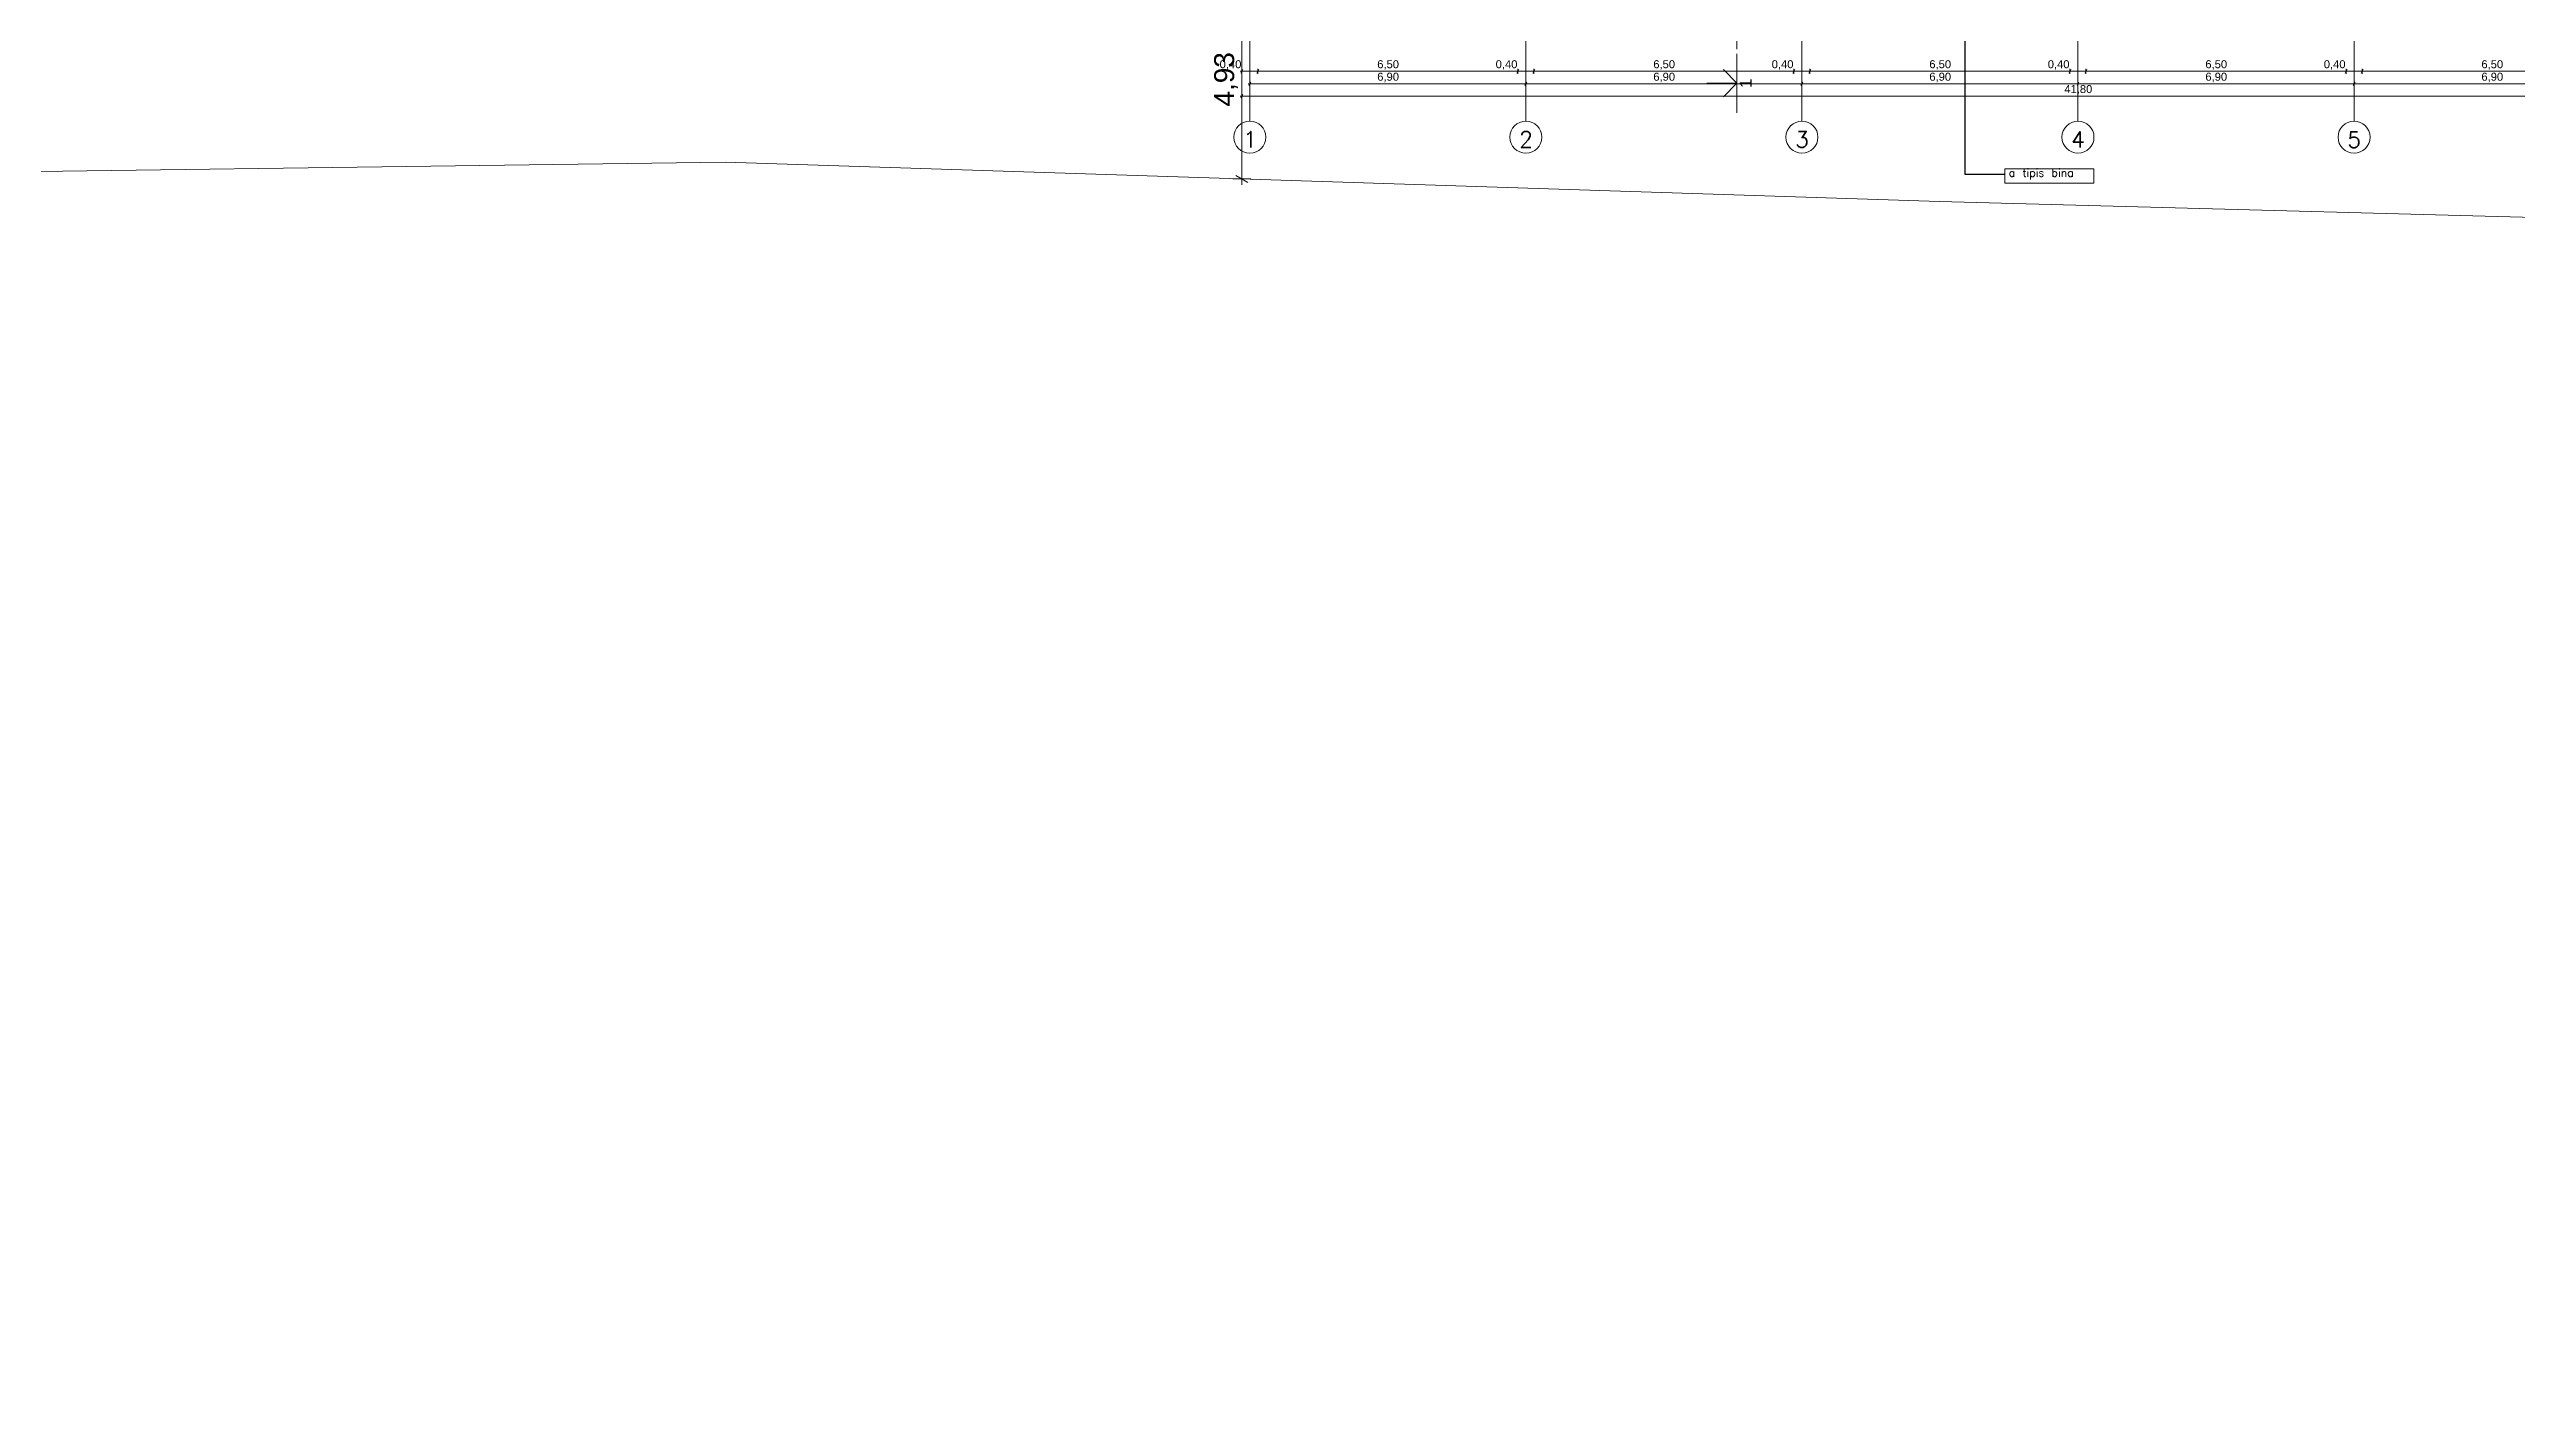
# Model space of a CAD drawing. Header units: metres. Extents: x 476297 to 476657, y 4620828 to 4621206.
# Drawn here: x 476360.9 to 476422.5, y 4620828 to 4620861.6 of the extents above; entities that cross this region are included whole.
import ezdxf

# ---------------------------------------------------------------- set-up
doc = ezdxf.new("R2010")
doc.units = ezdxf.units.M
doc.header["$MEASUREMENT"] = 0
doc.linetypes.add('Dashed', pattern=[0.423333, 0.211667, -0.211667])
for name, color, linetype in [('0_Pen_No__42_Pen_No__250', 7, 'Continuous'), ('Annotation - Text_Pen_No__7', 7, 'Continuous'), ('New.', 7, 'Continuous'), ('New2D Drafting - General_Pen_No__2', 7, 'Continuous'), ('New_________ _________ ___2', 7, 'Continuous'), ('Newshenobebi', 7, 'Continuous'), ('zoma', 7, 'Continuous'), ('zoma_Pen_No__5', 7, 'Continuous')]:
    doc.layers.add(name, color=color, linetype=linetype)
doc.styles.add('GENERATED_STYLE_1', font='arial.ttf')
doc.styles.add('GENERATED_STYLE_2', font='arial.ttf')
doc.dimstyles.new('GENERATED_STYLE__1', dxfattribs={"dimtxt": 0.2, "dimasz": 0.064421, "dimexe": 0.18, "dimexo": 0.003, "dimgap": 0.09, "dimtad": 1, "dimtih": 1, "dimtoh": 1, "dimzin": 0, "dimdsep": 46, "dimtxsty": 'GENERATED_STYLE_2', "dimblk": 'ARROWHEAD_2', "dimblk1": 'ARROWHEAD_2', "dimblk2": 'ARROWHEAD_2', "dimcen": 0.09, "dimclrd": 142, "dimclre": 142, "dimclrt": 142, "dimadec": 0, "dimazin": 0, "dimtfac": 1, "dimtdec": 4, "dimtmove": 0, "dimatfit": 3, "dimfxl": 1, "dimtolj": 1, "dimtzin": 0, "dimarcsym": 0})
doc.dimstyles.new('GENERATED_STYLE__26', dxfattribs={"dimtxt": 0.18, "dimasz": 0.3648, "dimexe": 0.18, "dimexo": 0.0625, "dimgap": 0.09, "dimtad": 0, "dimtih": 1, "dimtoh": 1, "dimdec": 4, "dimzin": 0, "dimdsep": 46, "dimcen": 0.09, "dimadec": 0, "dimazin": 0, "dimtfac": 1, "dimtdec": 4, "dimtmove": 0, "dimatfit": 3, "dimldrblk": 'ARROWHEAD_11', "dimfxl": 1, "dimtolj": 1, "dimtzin": 0, "dimarcsym": 0})
doc.dimstyles.new('GENERATED_STYLE__9', dxfattribs={"dimtxt": 0.5, "dimasz": 0.228, "dimexe": 0.18, "dimexo": 0.003, "dimgap": 0.09, "dimtad": 1, "dimzin": 0, "dimdsep": 46, "dimtxsty": 'GENERATED_STYLE_2', "dimblk": 'ARROWHEAD_2', "dimblk1": 'ARROWHEAD_2', "dimblk2": 'ARROWHEAD_2', "dimcen": 0.09, "dimclrd": 1, "dimclre": 1, "dimclrt": 1, "dimadec": 0, "dimazin": 0, "dimtfac": 1, "dimtdec": 4, "dimtmove": 0, "dimatfit": 3, "dimfxl": 1, "dimtolj": 1, "dimtzin": 0, "dimarcsym": 0})

# ---------------------------------------------------------------- blocks, each defined once
blk = doc.blocks.new('*D623', base_point=(476844.527, 4621385.791))
at = {"layer": 'zoma', "color": 1, "linetype": 'Continuous', "lineweight": 0, "transparency": 16777216}
for p, q in [((476390.812, 4620863.272), (476390.512, 4620863.445)), ((476390.662, 4620863.359), (476390.662, 4620863.505)), ((476390.887, 4620863.359), (476390.437, 4620863.359)), ((476390.662, 4620858.414), (476390.662, 4620863.359)), ((476390.512, 4620858.501), (476390.812, 4620858.327)), ((476390.887, 4620858.414), (476390.437, 4620858.414)), ((476390.662, 4620858.267), (476390.662, 4620858.414))]:
    blk.add_line(p, q, dxfattribs=at)
at = {"layer": 'zoma', "color": 1, "lineweight": 0, "transparency": 16777216, "insert": (476390.562, 4620860.221), "char_height": 0.5, "attachment_point": 7, "rotation": 90, "style": 'GENERATED_STYLE_2'}
blk.add_mtext('\\A1;{\\pql;\\fArial CYR|b0|i0|c204|p34;4,93}', dxfattribs=at)
blk = doc.blocks.new('ARROWHEAD_2')
at = {"color": 0, "linetype": 'Continuous', "lineweight": 0}
for p, q in [((0, 0), (-1, 0)), ((-0.38, -0.66), (0.38, 0.66))]:
    blk.add_line(p, q, dxfattribs=at)
blk = doc.blocks.new('*D624', base_point=(476844.527, 4621385.791))
at = {"layer": 'zoma', "color": 142, "linetype": 'Continuous', "lineweight": 0, "transparency": 16777216}
for p, q in [((476390.821, 4620860.789), (476390.862, 4620860.789)), ((476390.887, 4620860.832), (476390.838, 4620860.747)), ((476390.862, 4620860.726), (476390.862, 4620860.853)), ((476390.862, 4620860.789), (476397.762, 4620860.789)), ((476397.787, 4620860.832), (476397.738, 4620860.747)), ((476397.762, 4620860.726), (476397.762, 4620860.853))]:
    blk.add_line(p, q, dxfattribs=at)
at = {"layer": 'zoma', "color": 142, "lineweight": 0, "transparency": 16777216, "insert": (476394.046, 4620860.829), "char_height": 0.2, "attachment_point": 7, "style": 'GENERATED_STYLE_2'}
blk.add_mtext('\\A1;{\\pql;\\fArial CYR|b0|i0|c204|p34;6,90}', dxfattribs=at)
blk = doc.blocks.new('*D625', base_point=(476844.527, 4621385.791))
at = {"layer": 'zoma', "color": 142, "linetype": 'Continuous', "lineweight": 0, "transparency": 16777216}
for p, q in [((476397.787, 4620860.832), (476397.738, 4620860.747)), ((476397.762, 4620860.726), (476397.762, 4620860.853)), ((476397.762, 4620860.789), (476404.662, 4620860.789)), ((476404.687, 4620860.832), (476404.638, 4620860.747)), ((476404.662, 4620860.726), (476404.662, 4620860.853))]:
    blk.add_line(p, q, dxfattribs=at)
at = {"layer": 'zoma', "color": 142, "lineweight": 0, "transparency": 16777216, "insert": (476400.946, 4620860.829), "char_height": 0.2, "attachment_point": 7, "style": 'GENERATED_STYLE_2'}
blk.add_mtext('\\A1;{\\pql;\\fArial CYR|b0|i0|c204|p34;6,90}', dxfattribs=at)
blk = doc.blocks.new('*D626', base_point=(476844.527, 4621385.791))
at = {"layer": 'zoma', "color": 142, "linetype": 'Continuous', "lineweight": 0, "transparency": 16777216}
for p, q in [((476404.687, 4620860.832), (476404.638, 4620860.747)), ((476404.662, 4620860.726), (476404.662, 4620860.853)), ((476404.662, 4620860.789), (476411.562, 4620860.789)), ((476411.587, 4620860.832), (476411.538, 4620860.747)), ((476411.562, 4620860.726), (476411.562, 4620860.853))]:
    blk.add_line(p, q, dxfattribs=at)
at = {"layer": 'zoma', "color": 142, "lineweight": 0, "transparency": 16777216, "insert": (476407.846, 4620860.829), "char_height": 0.2, "attachment_point": 7, "style": 'GENERATED_STYLE_2'}
blk.add_mtext('\\A1;{\\pql;\\fArial CYR|b0|i0|c204|p34;6,90}', dxfattribs=at)
blk = doc.blocks.new('*D627', base_point=(476844.527, 4621385.791))
at = {"layer": 'zoma', "color": 142, "linetype": 'Continuous', "lineweight": 0, "transparency": 16777216}
for p, q in [((476411.587, 4620860.832), (476411.538, 4620860.747)), ((476411.562, 4620860.726), (476411.562, 4620860.853)), ((476411.562, 4620860.789), (476418.462, 4620860.789)), ((476418.487, 4620860.832), (476418.438, 4620860.747)), ((476418.462, 4620860.726), (476418.462, 4620860.853))]:
    blk.add_line(p, q, dxfattribs=at)
at = {"layer": 'zoma', "color": 142, "lineweight": 0, "transparency": 16777216, "insert": (476414.746, 4620860.829), "char_height": 0.2, "attachment_point": 7, "style": 'GENERATED_STYLE_2'}
blk.add_mtext('\\A1;{\\pql;\\fArial CYR|b0|i0|c204|p34;6,90}', dxfattribs=at)
blk = doc.blocks.new('*D628', base_point=(476844.527, 4621385.791))
at = {"layer": 'zoma', "color": 142, "linetype": 'Continuous', "lineweight": 0, "transparency": 16777216}
for p, q in [((476418.487, 4620860.832), (476418.438, 4620860.747)), ((476418.462, 4620860.726), (476418.462, 4620860.853)), ((476418.462, 4620860.789), (476425.362, 4620860.789)), ((476425.387, 4620860.832), (476425.338, 4620860.747)), ((476425.362, 4620860.726), (476425.362, 4620860.853))]:
    blk.add_line(p, q, dxfattribs=at)
at = {"layer": 'zoma', "color": 142, "lineweight": 0, "transparency": 16777216, "insert": (476421.646, 4620860.829), "char_height": 0.2, "attachment_point": 7, "style": 'GENERATED_STYLE_2'}
blk.add_mtext('\\A1;{\\pql;\\fArial CYR|b0|i0|c204|p34;6,90}', dxfattribs=at)
blk = doc.blocks.new('*D636', base_point=(476844.527, 4621385.791))
at = {"layer": 'zoma', "color": 142, "linetype": 'Continuous', "lineweight": 0, "transparency": 16777216}
for p, q in [((476390.621, 4620860.481), (476390.662, 4620860.481)), ((476390.687, 4620860.523), (476390.638, 4620860.438)), ((476390.662, 4620860.417), (476390.662, 4620860.544)), ((476390.662, 4620860.481), (476432.462, 4620860.481)), ((476432.438, 4620860.438), (476432.487, 4620860.523)), ((476432.462, 4620860.417), (476432.462, 4620860.544)), ((476432.462, 4620860.481), (476432.504, 4620860.481))]:
    blk.add_line(p, q, dxfattribs=at)
at = {"layer": 'zoma', "color": 142, "lineweight": 0, "transparency": 16777216, "insert": (476411.22, 4620860.521), "char_height": 0.2, "attachment_point": 7, "style": 'GENERATED_STYLE_2'}
blk.add_mtext('\\A1;{\\pql;\\fArial CYR|b0|i0|c204|p34;41,80}', dxfattribs=at)
blk = doc.blocks.new('*D637', base_point=(476844.527, 4621385.791))
at = {"layer": 'zoma', "color": 142, "linetype": 'Continuous', "lineweight": 0, "transparency": 16777216}
for p, q in [((476390.621, 4620861.101), (476390.662, 4620861.101)), ((476390.687, 4620861.143), (476390.638, 4620861.058)), ((476390.662, 4620861.037), (476390.662, 4620861.164)), ((476390.662, 4620861.101), (476391.062, 4620861.101)), ((476391.087, 4620861.143), (476391.038, 4620861.058)), ((476391.062, 4620861.037), (476391.062, 4620861.164))]:
    blk.add_line(p, q, dxfattribs=at)
at = {"layer": 'zoma', "color": 142, "lineweight": 0, "transparency": 16777216, "insert": (476390.106, 4620861.141), "char_height": 0.2, "attachment_point": 7, "style": 'GENERATED_STYLE_2'}
blk.add_mtext('\\A1;{\\pql;\\fArial CYR|b0|i0|c204|p34;0,40}', dxfattribs=at)
blk = doc.blocks.new('*D638', base_point=(476844.527, 4621385.791))
at = {"layer": 'zoma', "color": 142, "linetype": 'Continuous', "lineweight": 0, "transparency": 16777216}
for p, q in [((476391.087, 4620861.143), (476391.038, 4620861.058)), ((476391.062, 4620861.037), (476391.062, 4620861.164)), ((476391.062, 4620861.101), (476397.562, 4620861.101)), ((476397.587, 4620861.143), (476397.538, 4620861.058)), ((476397.562, 4620861.037), (476397.562, 4620861.164))]:
    blk.add_line(p, q, dxfattribs=at)
at = {"layer": 'zoma', "color": 142, "lineweight": 0, "transparency": 16777216, "char_height": 0.2, "attachment_point": 7, "style": 'GENERATED_STYLE_2'}
for s, insert in [('\\A1;{\\pql;\\fArial CYR|b0|i0|c204|p34;6,50}', (476394.046, 4620861.141)), ('\\A1;{\\pql;\\fArial CYR|b0|i0|c204|p34;0,40}', (476397.006, 4620861.141))]:
    blk.add_mtext(s, dxfattribs=dict(at, insert=insert))
blk = doc.blocks.new('*D639', base_point=(476844.527, 4621385.791))
at = {"layer": 'zoma', "color": 142, "linetype": 'Continuous', "lineweight": 0, "transparency": 16777216}
for p, q in [((476397.587, 4620861.143), (476397.538, 4620861.058)), ((476397.562, 4620861.037), (476397.562, 4620861.164)), ((476397.562, 4620861.101), (476397.962, 4620861.101)), ((476397.987, 4620861.143), (476397.938, 4620861.058)), ((476397.962, 4620861.037), (476397.962, 4620861.164))]:
    blk.add_line(p, q, dxfattribs=at)
blk = doc.blocks.new('*D640', base_point=(476844.527, 4621385.791))
at = {"layer": 'zoma', "color": 142, "linetype": 'Continuous', "lineweight": 0, "transparency": 16777216}
for p, q in [((476397.987, 4620861.143), (476397.938, 4620861.058)), ((476397.962, 4620861.037), (476397.962, 4620861.164)), ((476397.962, 4620861.101), (476404.462, 4620861.101)), ((476404.487, 4620861.143), (476404.438, 4620861.058)), ((476404.462, 4620861.037), (476404.462, 4620861.164))]:
    blk.add_line(p, q, dxfattribs=at)
at = {"layer": 'zoma', "color": 142, "lineweight": 0, "transparency": 16777216, "char_height": 0.2, "attachment_point": 7, "style": 'GENERATED_STYLE_2'}
for s, insert in [('\\A1;{\\pql;\\fArial CYR|b0|i0|c204|p34;6,50}', (476400.946, 4620861.141)), ('\\A1;{\\pql;\\fArial CYR|b0|i0|c204|p34;0,40}', (476403.906, 4620861.141))]:
    blk.add_mtext(s, dxfattribs=dict(at, insert=insert))
blk = doc.blocks.new('*D641', base_point=(476844.527, 4621385.791))
at = {"layer": 'zoma', "color": 142, "linetype": 'Continuous', "lineweight": 0, "transparency": 16777216}
for p, q in [((476404.487, 4620861.143), (476404.438, 4620861.058)), ((476404.462, 4620861.037), (476404.462, 4620861.164)), ((476404.462, 4620861.101), (476404.862, 4620861.101)), ((476404.887, 4620861.143), (476404.838, 4620861.058)), ((476404.862, 4620861.037), (476404.862, 4620861.164))]:
    blk.add_line(p, q, dxfattribs=at)
blk = doc.blocks.new('*D642', base_point=(476844.527, 4621385.791))
at = {"layer": 'zoma', "color": 142, "linetype": 'Continuous', "lineweight": 0, "transparency": 16777216}
for p, q in [((476404.887, 4620861.143), (476404.838, 4620861.058)), ((476404.862, 4620861.037), (476404.862, 4620861.164)), ((476404.862, 4620861.101), (476411.362, 4620861.101)), ((476411.387, 4620861.143), (476411.338, 4620861.058)), ((476411.362, 4620861.037), (476411.362, 4620861.164))]:
    blk.add_line(p, q, dxfattribs=at)
at = {"layer": 'zoma', "color": 142, "lineweight": 0, "transparency": 16777216, "char_height": 0.2, "attachment_point": 7, "style": 'GENERATED_STYLE_2'}
for s, insert in [('\\A1;{\\pql;\\fArial CYR|b0|i0|c204|p34;6,50}', (476407.846, 4620861.141)), ('\\A1;{\\pql;\\fArial CYR|b0|i0|c204|p34;0,40}', (476410.806, 4620861.141))]:
    blk.add_mtext(s, dxfattribs=dict(at, insert=insert))
blk = doc.blocks.new('*D643', base_point=(476844.527, 4621385.791))
at = {"layer": 'zoma', "color": 142, "linetype": 'Continuous', "lineweight": 0, "transparency": 16777216}
for p, q in [((476411.387, 4620861.143), (476411.338, 4620861.058)), ((476411.362, 4620861.037), (476411.362, 4620861.164)), ((476411.362, 4620861.101), (476411.762, 4620861.101)), ((476411.787, 4620861.143), (476411.738, 4620861.058)), ((476411.762, 4620861.037), (476411.762, 4620861.164))]:
    blk.add_line(p, q, dxfattribs=at)
blk = doc.blocks.new('*D644', base_point=(476844.527, 4621385.791))
at = {"layer": 'zoma', "color": 142, "linetype": 'Continuous', "lineweight": 0, "transparency": 16777216}
for p, q in [((476411.787, 4620861.143), (476411.738, 4620861.058)), ((476411.762, 4620861.037), (476411.762, 4620861.164)), ((476411.762, 4620861.101), (476418.262, 4620861.101)), ((476418.287, 4620861.143), (476418.238, 4620861.058)), ((476418.262, 4620861.037), (476418.262, 4620861.164))]:
    blk.add_line(p, q, dxfattribs=at)
at = {"layer": 'zoma', "color": 142, "lineweight": 0, "transparency": 16777216, "char_height": 0.2, "attachment_point": 7, "style": 'GENERATED_STYLE_2'}
for s, insert in [('\\A1;{\\pql;\\fArial CYR|b0|i0|c204|p34;6,50}', (476414.746, 4620861.141)), ('\\A1;{\\pql;\\fArial CYR|b0|i0|c204|p34;0,40}', (476417.706, 4620861.141))]:
    blk.add_mtext(s, dxfattribs=dict(at, insert=insert))
blk = doc.blocks.new('*D645', base_point=(476844.527, 4621385.791))
at = {"layer": 'zoma', "color": 142, "linetype": 'Continuous', "lineweight": 0, "transparency": 16777216}
for p, q in [((476418.287, 4620861.143), (476418.238, 4620861.058)), ((476418.262, 4620861.037), (476418.262, 4620861.164)), ((476418.262, 4620861.101), (476418.662, 4620861.101)), ((476418.687, 4620861.143), (476418.638, 4620861.058)), ((476418.662, 4620861.037), (476418.662, 4620861.164))]:
    blk.add_line(p, q, dxfattribs=at)
blk = doc.blocks.new('*D646', base_point=(476844.527, 4621385.791))
at = {"layer": 'zoma', "color": 142, "linetype": 'Continuous', "lineweight": 0, "transparency": 16777216}
for p, q in [((476418.687, 4620861.143), (476418.638, 4620861.058)), ((476418.662, 4620861.037), (476418.662, 4620861.164)), ((476418.662, 4620861.101), (476425.162, 4620861.101)), ((476425.187, 4620861.143), (476425.138, 4620861.058)), ((476425.162, 4620861.037), (476425.162, 4620861.164))]:
    blk.add_line(p, q, dxfattribs=at)
at = {"layer": 'zoma', "color": 142, "lineweight": 0, "transparency": 16777216, "char_height": 0.2, "attachment_point": 7, "style": 'GENERATED_STYLE_2'}
for s, insert in [('\\A1;{\\pql;\\fArial CYR|b0|i0|c204|p34;6,50}', (476421.646, 4620861.141)), ('\\A1;{\\pql;\\fArial CYR|b0|i0|c204|p34;0,40}', (476424.606, 4620861.141))]:
    blk.add_mtext(s, dxfattribs=dict(at, insert=insert))
blk = doc.blocks.new('ARROWHEAD_11')
at = {"color": 0, "linetype": 'Continuous', "lineweight": 0}
blk.add_line((0, 0), (-1, 0), dxfattribs=at)
at = {"color": 0, "linetype": 'Continuous', "lineweight": 0, "const_width": 0.25, "flags": 128}
blk.add_lwpolyline([(-0.125, 0, 1), (0.125, 0, 1)], format="xyb", close=True, dxfattribs=at)

msp = doc.modelspace()

# ---------------------------------------------------------------- linework, layer by layer
at = {"layer": '0_Pen_No__42_Pen_No__250', "color": 5, "linetype": 'Continuous', "lineweight": 0}
for centre in [(476390.862, 4620859.457), (476390.862, 4620859.457), (476397.762, 4620859.457), (476404.662, 4620859.457), (476404.662, 4620859.457), (476411.562, 4620859.457), (476411.562, 4620859.457), (476418.462, 4620859.457), (476418.462, 4620859.457)]:
    msp.add_circle(centre, 0.4, dxfattribs=at)
at = {"layer": 'New2D Drafting - General_Pen_No__2', "color": 7, "linetype": 'Continuous', "lineweight": 0, "flags": 128}
msp.add_lwpolyline([(476409.731, 4620858.667), (476411.955, 4620858.667), (476411.955, 4620858.308), (476409.731, 4620858.308)], close=True, dxfattribs=at)
at = {"layer": 'New_________ _________ ___2', "color": 1, "linetype": 'Continuous', "lineweight": 0}
msp.add_lwpolyline([(476353.191, 4620858.501), (476377.756, 4620858.832), (476408.097, 4620857.85), (476446.541, 4620856.815), (476446.54, 4620892.126), (476449.971, 4620892.139), (476449.97, 4620935.376), (476447.647, 4620935.376), (476437.793, 4620935.376), (476336.463, 4620935.356)], dxfattribs=at)
at = {"layer": 'Newshenobebi', "color": 1, "linetype": 'Dashed', "lineweight": 0}
msp.add_lwpolyline([(476403.038, 4620860.804), (476403.038, 4620885.632)], dxfattribs=at)
at = {"layer": 'Newshenobebi', "color": 1, "linetype": 'Continuous', "lineweight": 0}
for points in [[(476403.038, 4620860.804), (476402.697, 4620861.145)], [(476403.038, 4620860.067), (476403.038, 4620861.54)], [(476403.038, 4620860.804), (476402.286, 4620860.804)], [(476403.038, 4620860.804), (476402.697, 4620860.462)]]:
    msp.add_lwpolyline(points, dxfattribs=at)
at = {"layer": 'zoma_Pen_No__5', "color": 5, "linetype": 'Continuous', "lineweight": 0}
for p, q in [((476390.862, 4620884.568), (476390.862, 4620859.857)), ((476397.762, 4620884.568), (476397.762, 4620859.857)), ((476404.662, 4620884.568), (476404.662, 4620859.857)), ((476411.562, 4620884.568), (476411.562, 4620859.857)), ((476418.462, 4620884.568), (476418.462, 4620859.857))]:
    msp.add_line(p, q, dxfattribs=at)

# ---------------------------------------------------------------- texts
at = {"layer": 'Annotation - Text_Pen_No__7', "color": 5, "linetype": 'Continuous', "lineweight": 0, "char_height": 0.4, "attachment_point": 2}
for s, insert in [('\\A1;{\\pqc;\\Ftxt.shx;1}', (476390.865, 4620859.6)), ('\\A1;{\\pqc;\\Ftxt.shx;2}', (476397.765, 4620859.6)), ('\\A1;{\\pqc;\\Ftxt.shx;3}', (476404.665, 4620859.6)), ('\\A1;{\\pqc;\\Ftxt.shx;4}', (476411.565, 4620859.6)), ('\\A1;{\\pqc;\\Ftxt.shx;5}', (476418.465, 4620859.593))]:
    msp.add_mtext(s, dxfattribs=dict(at, insert=insert))
at = {"layer": 'New.', "color": 1, "linetype": 'Continuous', "lineweight": 0, "insert": (476403.107, 4620860.804), "char_height": 0.3, "attachment_point": 2, "rotation": 90, "style": 'GENERATED_STYLE_1'}
msp.add_mtext('\\A1;{\\pqc;\\fArial|b0|i0|c0|p34;1}', dxfattribs=at)
at = {"layer": 'New2D Drafting - General_Pen_No__2', "color": 1, "linetype": 'Continuous', "lineweight": 0, "insert": (476409.831, 4620858.536), "char_height": 0.2, "attachment_point": 4}
msp.add_mtext('\\A1;{\\pql;\\Ftxt.shx;a tipis bina}', dxfattribs=at)

# ---------------------------------------------------------------- dimensions: what is measured, and where the dimension line sits
at = {"layer": 'zoma', "color": 1, "linetype": 'Continuous', "lineweight": 0}
dim = msp.add_linear_dim(base=(476390.662, 4620863.359), p1=(476390.662, 4620858.414), p2=(476390.662, 4620863.359), angle=90, text='4,93', dimstyle='GENERATED_STYLE__9', dxfattribs=at)
dim.commit()
dim.dimension.update_dxf_attribs({"geometry": '*D623', "text_midpoint": (476390.312, 4620860.87), "dimtype": 160, "text_rotation": 90})
at = {"layer": 'zoma', "color": 142, "linetype": 'Continuous', "lineweight": 0}
for base, p1, p2, picture, middle in [((476432.462, 4620860.481), (476390.662, 4620862.274), (476432.462, 4620862.274), '*D636', (476411.556, 4620860.621)), ((476391.062, 4620861.101), (476390.662, 4620828.395), (476391.062, 4620828.395), '*D637', (476390.366, 4620861.241)), ((476397.762, 4620860.789), (476390.862, 4620859.151), (476397.762, 4620859.151), '*D624', (476394.306, 4620860.929)), ((476397.562, 4620861.101), (476391.062, 4620828.395), (476397.562, 4620827.995), '*D638', (476394.306, 4620861.241)), ((476397.962, 4620861.101), (476397.562, 4620827.995), (476397.962, 4620827.995), '*D639', (476397.266, 4620861.241)), ((476404.662, 4620860.789), (476397.762, 4620859.151), (476404.662, 4620859.151), '*D625', (476401.206, 4620860.929)), ((476404.462, 4620861.101), (476397.962, 4620827.995), (476404.462, 4620827.995), '*D640', (476401.206, 4620861.241)), ((476404.862, 4620861.101), (476404.462, 4620827.995), (476404.862, 4620827.995), '*D641', (476404.166, 4620861.241)), ((476411.562, 4620860.789), (476404.662, 4620859.151), (476411.562, 4620859.151), '*D626', (476408.106, 4620860.929)), ((476411.362, 4620861.101), (476404.862, 4620827.995), (476411.362, 4620827.995), '*D642', (476408.106, 4620861.241)), ((476411.762, 4620861.101), (476411.362, 4620827.995), (476411.762, 4620827.995), '*D643', (476411.066, 4620861.241)), ((476418.462, 4620860.789), (476411.562, 4620859.151), (476418.462, 4620859.151), '*D627', (476415.006, 4620860.929)), ((476418.262, 4620861.101), (476411.762, 4620827.995), (476418.262, 4620827.995), '*D644', (476415.006, 4620861.241)), ((476418.662, 4620861.101), (476418.262, 4620827.995), (476418.662, 4620827.995), '*D645', (476417.966, 4620861.241)), ((476425.362, 4620860.789), (476418.462, 4620859.151), (476425.362, 4620859.151), '*D628', (476421.906, 4620860.929)), ((476425.162, 4620861.101), (476418.662, 4620827.995), (476425.162, 4620827.995), '*D646', (476421.906, 4620861.241))]:
    dim = msp.add_linear_dim(base=base, p1=p1, p2=p2, dimstyle='GENERATED_STYLE__1', dxfattribs=at)
    dim.commit()
    dim.dimension.update_dxf_attribs({"geometry": picture, "text_midpoint": middle, "dimtype": 160})

# ---------------------------------------------------------------- leaders
at = {"layer": 'New2D Drafting - General_Pen_No__2', "color": 7, "linetype": 'Continuous', "lineweight": 0, "annotation_type": 0, "has_hookline": 1, "hookline_direction": 0, "text_width": 1.933}
msp.add_leader([(476408.731, 4620865.994), (476408.731, 4620858.536), (476409.741, 4620858.536)], dimstyle='GENERATED_STYLE__26', dxfattribs=at)

doc.saveas('drawing.dxf')
